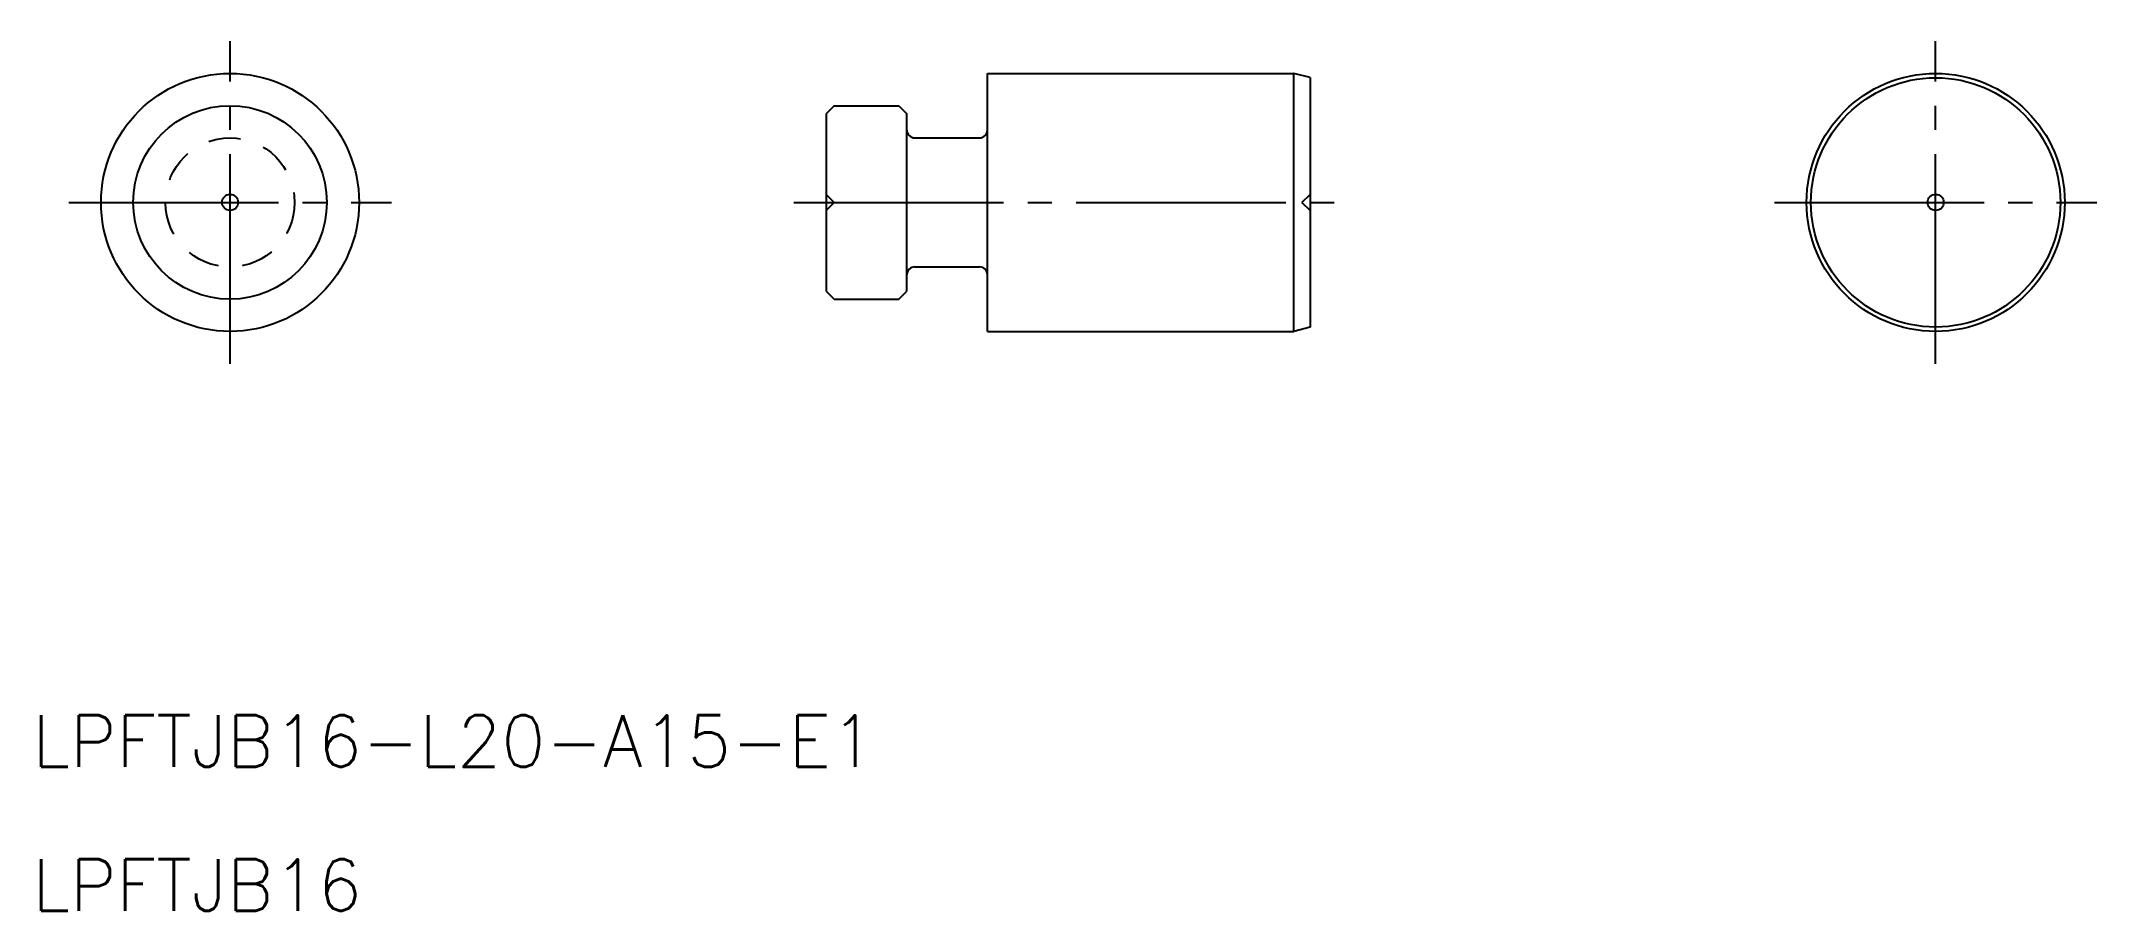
# Model space of a CAD drawing. Extents: x 42 to 170, y 147 to 201.
import ezdxf

# ---------------------------------------------------------------- set-up
doc = ezdxf.new("R2010")
doc.units = 0
doc.linetypes.add('CENTER', pattern=[17.5, 13, -1.5, 1.5, -1.5])
doc.linetypes.add('DASHED', pattern=[3.5, 2, -1.5])
doc.layers.get('0').update_dxf_attribs({"linetype": 'CONTINUOUS'})
doc.layers.add('CENTER', color=1, linetype='CENTER')
doc.styles.get("Standard").update_dxf_attribs({"font": 'txt.shx', "bigfont": '@extfont2.shx'})

msp = doc.modelspace()

# ---------------------------------------------------------------- linework, layer by layer
at = {"color": 7, "linetype": 'CONTINUOUS'}
for p, q in [((100.99, 182.75), (100.99, 198.75)), ((100.99, 198.75), (119.99, 198.75)), ((119.99, 182.75), (119.99, 198.75)), ((120.99, 198.49), (119.99, 198.75)), ((120.99, 198.49), (120.99, 183.02)), ((91.49, 196.75), (90.99, 196.25)), ((91.49, 196.75), (95.49, 196.75)), ((95.49, 196.75), (95.99, 196.25)), ((90.99, 196.25), (90.99, 185.25)), ((95.99, 185.25), (95.99, 196.25)), ((96.49, 194.75), (100.49, 194.75)), ((96.49, 186.75), (100.49, 186.75)), ((90.99, 185.25), (91.49, 184.75)), ((95.49, 184.75), (95.99, 185.25)), ((91.49, 184.75), (95.49, 184.75)), ((100.99, 182.75), (119.99, 182.75)), ((120.99, 183.02), (119.99, 182.75))]:
    msp.add_line(p, q, dxfattribs=at)
at = {"color": 3, "linetype": 'DASHED'}
for p, q in [((91.49, 190.75), (90.99, 191.25)), ((120.49, 190.75), (120.99, 191.25)), ((91.49, 190.75), (90.99, 190.25)), ((120.49, 190.75), (120.99, 190.25))]:
    msp.add_line(p, q, dxfattribs=at)
at = {"color": 7, "linetype": 'CONTINUOUS'}
for centre, radius in [((54.03, 190.75), 8), ((159.78, 190.75), 8), ((159.78, 190.75), 7.73), ((54.03, 190.75), 6), ((54.03, 190.75), 0.5), ((159.78, 190.75), 0.5)]:
    msp.add_circle(centre, radius, dxfattribs=at)
at = {"color": 3, "linetype": 'DASHED'}
msp.add_circle((54.03, 190.75), 4, dxfattribs=at)
at = {"color": 7, "linetype": 'CONTINUOUS'}
for centre, start, end in [((96.49, 195.25), 180, 270), ((100.49, 195.25), 270, 0), ((96.49, 186.25), 90, 180), ((100.49, 186.25), 0, 90)]:
    msp.add_arc(centre, 0.5, start, end, dxfattribs=at)
at = {"layer": 'CENTER', "color": 1, "linetype": 'CENTER'}
for p, q in [((54.03, 180.75), (54.03, 200.75)), ((159.78, 180.75), (159.78, 200.75)), ((44.03, 190.75), (64.03, 190.75)), ((88.99, 190.75), (122.99, 190.75)), ((149.78, 190.75), (169.78, 190.75))]:
    msp.add_line(p, q, dxfattribs=at)

# ---------------------------------------------------------------- texts
at = {"color": 7, "linetype": 'CONTINUOUS'}
for s, p in [('LPFTJB16-L20-A15-E1', (41.77, 155.75)), ('LPFTJB16', (41.77, 146.82))]:
    msp.add_text(s, height=3.2, dxfattribs=at).set_placement(p)

doc.saveas('drawing.dxf')
